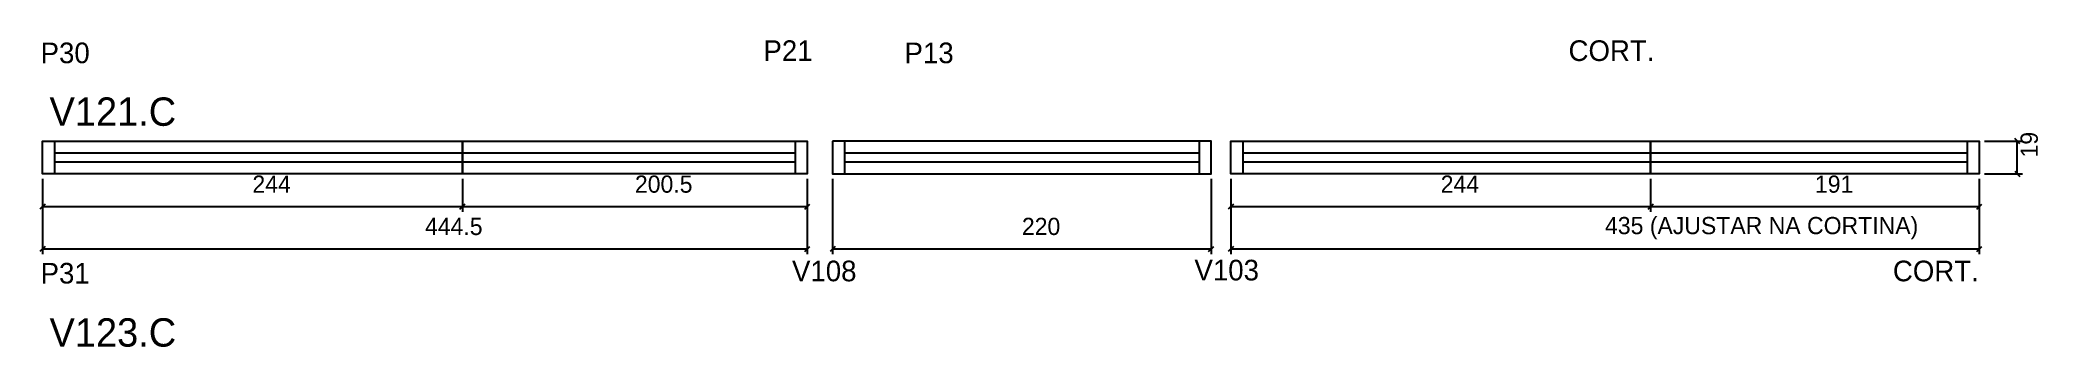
# Model space of a CAD drawing. Header units: metres. Extents: x 1672 to 2833, y 16531 to 16710.
import ezdxf

# ---------------------------------------------------------------- set-up
doc = ezdxf.new("R2010")
doc.units = ezdxf.units.M
for name, color, linetype in [('5', 7, 'Continuous'), ('COTA', 7, 'Continuous'), ('NOMENCLATURA', 7, 'Continuous'), ('Painéis', 7, 'Continuous'), ('SARR_2.2x7', 7, 'Continuous')]:
    doc.layers.add(name, color=color, linetype=linetype)

msp = doc.modelspace()

# ---------------------------------------------------------------- linework, layer by layer
at = {"layer": 'COTA', "color": 0, "lineweight": 25}
for p, q in [((2822.4, 16649.2), (2819.4, 16652.2)), ((2819.4, 16633.2), (2822.4, 16630.2)), ((1674.7, 16614.1), (1671.7, 16611.1)), ((1915.7, 16611.1), (1918.7, 16614.1)), ((1918.7, 16614.1), (1915.7, 16611.1)), ((2116.2, 16611.1), (2119.2, 16614.1)), ((2365.3, 16614.1), (2362.3, 16611.1)), ((2606.3, 16611.1), (2609.3, 16614.1)), ((2609.3, 16614.1), (2606.3, 16611.1)), ((2797.3, 16611.1), (2800.3, 16614.1)), ((1674.7, 16589.5), (1671.7, 16586.5)), ((2116.2, 16586.5), (2119.2, 16589.5)), ((2133.9, 16589.5), (2130.9, 16586.5)), ((2350.9, 16586.5), (2353.9, 16589.5)), ((2365.3, 16589.5), (2362.3, 16586.5)), ((2797.3, 16586.5), (2800.3, 16589.5))]:
    msp.add_line(p, q, dxfattribs=at)
at = {"layer": 'COTA', "color": 4, "lineweight": 25}
for p, q in [((2801.8, 16650.7), (2823.9, 16650.7)), ((2820.9, 16631.7), (2820.9, 16650.7)), ((2801.8, 16631.7), (2823.9, 16631.7)), ((1673.2, 16628.7), (1673.2, 16609.6)), ((1673.2, 16628.7), (1673.2, 16585)), ((1917.2, 16628.7), (1917.2, 16609.6)), ((1917.2, 16628.7), (1917.2, 16609.6)), ((2117.7, 16628.7), (2117.7, 16609.6)), ((2117.7, 16628.7), (2117.7, 16585)), ((2132.4, 16628.7), (2132.4, 16585)), ((2352.4, 16628.7), (2352.4, 16585)), ((2363.8, 16628.7), (2363.8, 16609.6)), ((2363.8, 16628.7), (2363.8, 16585)), ((2607.8, 16628.7), (2607.8, 16609.6)), ((2607.8, 16628.7), (2607.8, 16609.6)), ((2798.8, 16628.7), (2798.8, 16609.6)), ((2798.8, 16628.7), (2798.8, 16585)), ((1673.2, 16612.6), (1917.2, 16612.6)), ((1917.2, 16612.6), (2117.7, 16612.6)), ((2363.8, 16612.6), (2607.8, 16612.6)), ((2607.8, 16612.6), (2798.8, 16612.6)), ((1673.2, 16588), (2117.7, 16588)), ((2132.4, 16588), (2352.4, 16588)), ((2363.8, 16588), (2798.8, 16588))]:
    msp.add_line(p, q, dxfattribs=at)
at = {"layer": 'Painéis', "color": 200, "lineweight": 25}
for points in [[(1917.2, 16631.7), (1673.2, 16631.7), (1673.2, 16650.7), (1917.2, 16650.7)], [(1917.2, 16650.7), (2117.7, 16650.7), (2117.7, 16631.7), (1917.2, 16631.7)], [(2607.8, 16631.7), (2363.8, 16631.7), (2363.8, 16650.7), (2607.8, 16650.7)], [(2607.8, 16650.7), (2798.8, 16650.7), (2798.8, 16631.7), (2607.8, 16631.7)]]:
    msp.add_lwpolyline(points, close=True, dxfattribs=at)
msp.add_lwpolyline([(2132.4, 16650.7), (2132.4, 16631.7), (2352.4, 16631.7), (2352.4, 16650.7), (2132.4, 16650.7)], dxfattribs=at)
at = {"layer": 'SARR_2.2x7', "color": 40, "lineweight": 25}
for p, q in [((1680.2, 16650.7), (1680.2, 16631.7)), ((1917.2, 16643.7), (1680.2, 16643.7)), ((2110.7, 16643.7), (1917.2, 16643.7)), ((2110.7, 16650.7), (2110.7, 16631.7)), ((2139.4, 16650.7), (2139.4, 16631.7)), ((2345.4, 16643.7), (2139.4, 16643.7)), ((2345.4, 16650.7), (2345.4, 16631.7)), ((2370.8, 16650.7), (2370.8, 16631.7)), ((2607.8, 16643.7), (2370.8, 16643.7)), ((2791.8, 16643.7), (2607.8, 16643.7)), ((2791.8, 16650.7), (2791.8, 16631.7)), ((1680.2, 16638.7), (1917.2, 16638.7)), ((1917.2, 16638.7), (2110.7, 16638.7)), ((2139.4, 16638.7), (2345.4, 16638.7)), ((2370.8, 16638.7), (2607.8, 16638.7)), ((2607.8, 16638.7), (2791.8, 16638.7))]:
    msp.add_line(p, q, dxfattribs=at)

# ---------------------------------------------------------------- texts
at = {"layer": '5', "color": 5, "lineweight": 25}
for s, p in [('P30', (1672.1, 16696)), ('P21', (2092.2, 16697.3)), ('P13', (2174.2, 16696)), ('CORT.', (2560.1, 16697.3)), ('P31', (1672.1, 16567.9)), ('V108', (2108.8, 16569.2)), ('V103', (2342.7, 16569.7)), ('CORT.', (2748.6, 16569.2))]:
    msp.add_text(s, height=12, rotation=360, dxfattribs=at).set_placement(p)
at = {"layer": 'COTA', "color": 240, "lineweight": 25}
msp.add_text('19', height=10, rotation=90, dxfattribs=at).set_placement((2832.8, 16641.2))
for s, p in [('244', (1795.2, 16620.7)), ('200.5', (2017.5, 16620.7)), ('244', (2485.8, 16620.7)), ('191', (2703.3, 16620.7)), ('444.5', (1895.5, 16596.1)), ('220', (2242.4, 16596.1)), ('435 (AJUSTAR NA CORTINA)', (2581.3, 16596.6))]:
    msp.add_text(s, height=10, dxfattribs=at).set_placement(p)
at = {"layer": 'NOMENCLATURA', "color": 7, "lineweight": 25}
for s, p in [('V121.C', (1677.3, 16659.6)), ('V123.C', (1677.3, 16531.2))]:
    msp.add_text(s, height=16.5, dxfattribs=at).set_placement(p)

doc.saveas('drawing.dxf')
